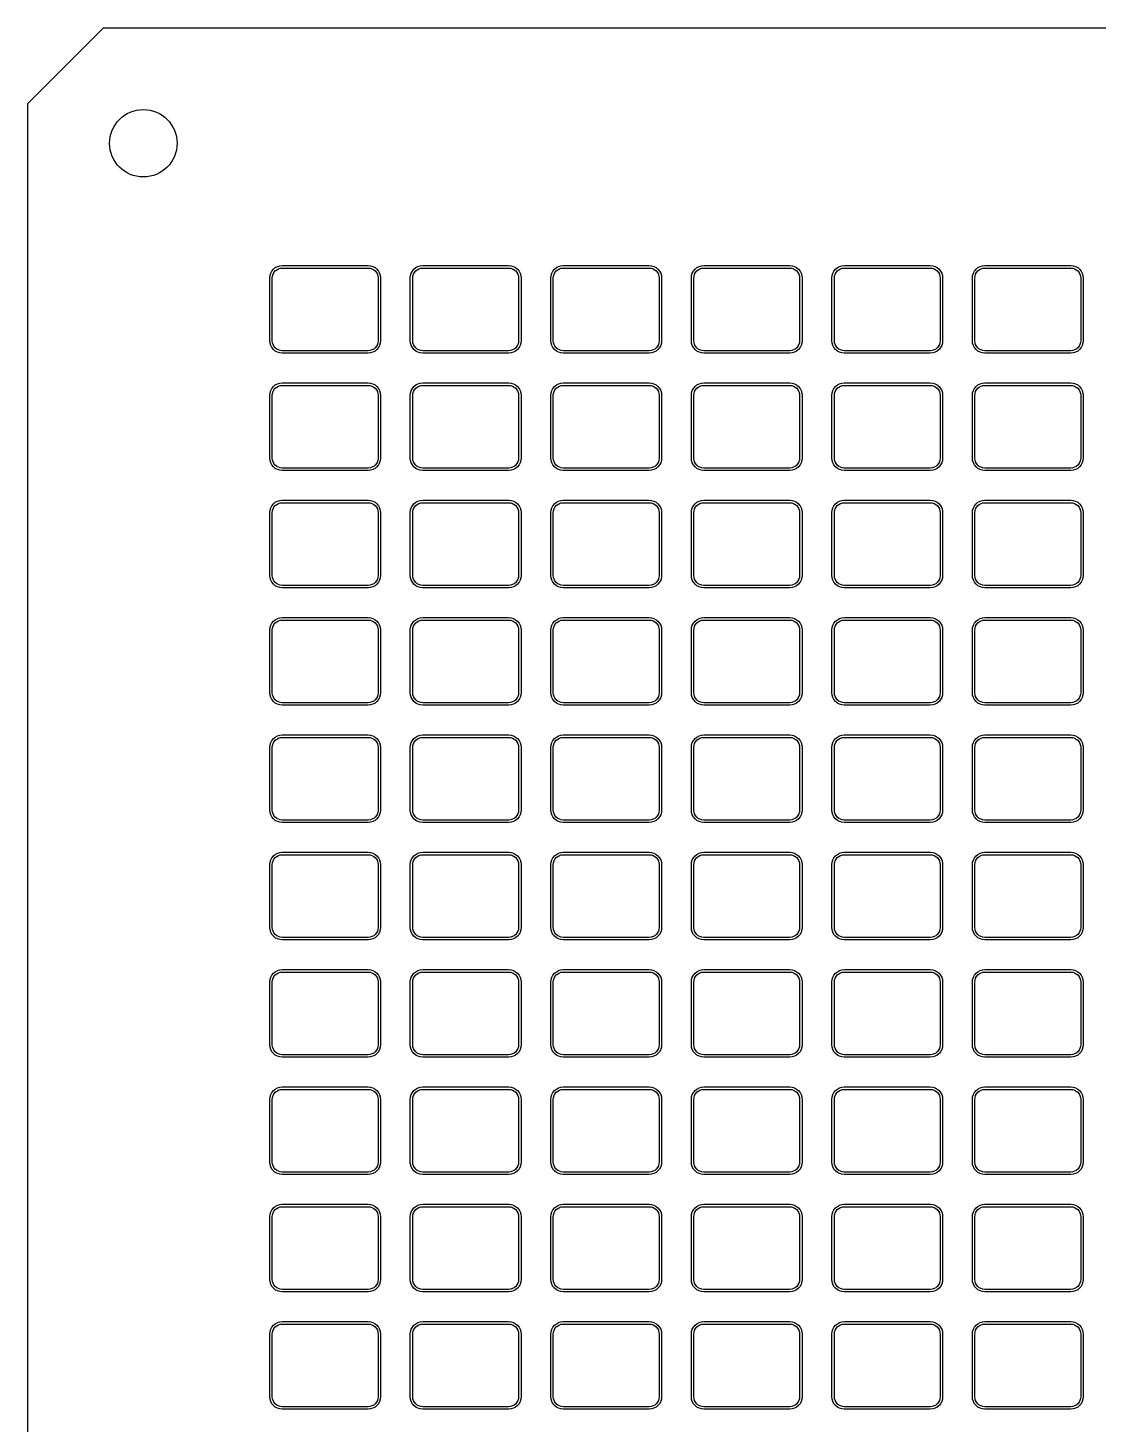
# Model space of a CAD drawing. Extents: x -776 to -647, y 130 to 286.
# Drawn here: x -776.31 to -743.94, y 207.97 to 250.21 of the extents above; entities that cross this region are included whole.
import ezdxf

# ---------------------------------------------------------------- set-up
doc = ezdxf.new("R2010")
doc.units = 0
doc.header["$MEASUREMENT"] = 0
doc.layers.add('1', color=1, linetype='CONTINUOUS')
doc.layers.add('5', color=5, linetype='CONTINUOUS')

msp = doc.modelspace()

# ---------------------------------------------------------------- linework, layer by layer
at = {"layer": '1', "color": 1}
for p, q in [((-776.308, 247.918), (-774.021, 250.205)), ((-774.021, 250.205), (-658.615, 250.205)), ((-776.308, 176.67), (-776.308, 247.918))]:
    msp.add_line(p, q, dxfattribs=at)
at = {"layer": '1'}
for points in [[(-768.618, 243.015), (-766.018, 243.015, -0.414214), (-765.643, 242.64), (-765.643, 240.74, -0.414214), (-766.018, 240.365), (-768.618, 240.365, -0.414214), (-768.993, 240.74), (-768.993, 242.64, -0.414214)], [(-764.368, 243.015), (-761.768, 243.015, -0.414214), (-761.393, 242.64), (-761.393, 240.74, -0.414214), (-761.768, 240.365), (-764.368, 240.365, -0.414214), (-764.743, 240.74), (-764.743, 242.64, -0.414214)], [(-760.118, 243.015), (-757.518, 243.015, -0.414214), (-757.143, 242.64), (-757.143, 240.74, -0.414214), (-757.518, 240.365), (-760.118, 240.365, -0.414214), (-760.493, 240.74), (-760.493, 242.64, -0.414214)], [(-755.868, 243.015), (-753.268, 243.015, -0.414214), (-752.893, 242.64), (-752.893, 240.74, -0.414214), (-753.268, 240.365), (-755.868, 240.365, -0.414214), (-756.243, 240.74), (-756.243, 242.64, -0.414214)], [(-751.618, 243.015), (-749.018, 243.015, -0.414214), (-748.643, 242.64), (-748.643, 240.74, -0.414214), (-749.018, 240.365), (-751.618, 240.365, -0.414214), (-751.993, 240.74), (-751.993, 242.64, -0.414214)], [(-747.368, 243.015), (-744.768, 243.015, -0.414214), (-744.393, 242.64), (-744.393, 240.74, -0.414214), (-744.768, 240.365), (-747.368, 240.365, -0.414214), (-747.743, 240.74), (-747.743, 242.64, -0.414214)], [(-768.618, 239.465), (-766.018, 239.465, -0.414214), (-765.643, 239.09), (-765.643, 237.19, -0.414214), (-766.018, 236.815), (-768.618, 236.815, -0.414214), (-768.993, 237.19), (-768.993, 239.09, -0.414214)], [(-764.368, 239.465), (-761.768, 239.465, -0.414214), (-761.393, 239.09), (-761.393, 237.19, -0.414214), (-761.768, 236.815), (-764.368, 236.815, -0.414214), (-764.743, 237.19), (-764.743, 239.09, -0.414214)], [(-760.118, 239.465), (-757.518, 239.465, -0.414214), (-757.143, 239.09), (-757.143, 237.19, -0.414214), (-757.518, 236.815), (-760.118, 236.815, -0.414214), (-760.493, 237.19), (-760.493, 239.09, -0.414214)], [(-755.868, 239.465), (-753.268, 239.465, -0.414214), (-752.893, 239.09), (-752.893, 237.19, -0.414214), (-753.268, 236.815), (-755.868, 236.815, -0.414214), (-756.243, 237.19), (-756.243, 239.09, -0.414214)], [(-751.618, 239.465), (-749.018, 239.465, -0.414214), (-748.643, 239.09), (-748.643, 237.19, -0.414214), (-749.018, 236.815), (-751.618, 236.815, -0.414214), (-751.993, 237.19), (-751.993, 239.09, -0.414214)], [(-747.368, 239.465), (-744.768, 239.465, -0.414214), (-744.393, 239.09), (-744.393, 237.19, -0.414214), (-744.768, 236.815), (-747.368, 236.815, -0.414214), (-747.743, 237.19), (-747.743, 239.09, -0.414214)], [(-768.618, 235.915), (-766.018, 235.915, -0.414214), (-765.643, 235.54), (-765.643, 233.64, -0.414214), (-766.018, 233.265), (-768.618, 233.265, -0.414214), (-768.993, 233.64), (-768.993, 235.54, -0.414214)], [(-764.368, 235.915), (-761.768, 235.915, -0.414214), (-761.393, 235.54), (-761.393, 233.64, -0.414214), (-761.768, 233.265), (-764.368, 233.265, -0.414214), (-764.743, 233.64), (-764.743, 235.54, -0.414214)], [(-760.118, 235.915), (-757.518, 235.915, -0.414214), (-757.143, 235.54), (-757.143, 233.64, -0.414214), (-757.518, 233.265), (-760.118, 233.265, -0.414214), (-760.493, 233.64), (-760.493, 235.54, -0.414214)], [(-755.868, 235.915), (-753.268, 235.915, -0.414214), (-752.893, 235.54), (-752.893, 233.64, -0.414214), (-753.268, 233.265), (-755.868, 233.265, -0.414214), (-756.243, 233.64), (-756.243, 235.54, -0.414214)], [(-751.618, 235.915), (-749.018, 235.915, -0.414214), (-748.643, 235.54), (-748.643, 233.64, -0.414214), (-749.018, 233.265), (-751.618, 233.265, -0.414214), (-751.993, 233.64), (-751.993, 235.54, -0.414214)], [(-747.368, 235.915), (-744.768, 235.915, -0.414214), (-744.393, 235.54), (-744.393, 233.64, -0.414214), (-744.768, 233.265), (-747.368, 233.265, -0.414214), (-747.743, 233.64), (-747.743, 235.54, -0.414214)], [(-768.618, 232.365), (-766.018, 232.365, -0.414214), (-765.643, 231.99), (-765.643, 230.09, -0.414214), (-766.018, 229.715), (-768.618, 229.715, -0.414214), (-768.993, 230.09), (-768.993, 231.99, -0.414214)], [(-764.368, 232.365), (-761.768, 232.365, -0.414214), (-761.393, 231.99), (-761.393, 230.09, -0.414214), (-761.768, 229.715), (-764.368, 229.715, -0.414214), (-764.743, 230.09), (-764.743, 231.99, -0.414214)], [(-760.118, 232.365), (-757.518, 232.365, -0.414214), (-757.143, 231.99), (-757.143, 230.09, -0.414214), (-757.518, 229.715), (-760.118, 229.715, -0.414214), (-760.493, 230.09), (-760.493, 231.99, -0.414214)], [(-755.868, 232.365), (-753.268, 232.365, -0.414214), (-752.893, 231.99), (-752.893, 230.09, -0.414214), (-753.268, 229.715), (-755.868, 229.715, -0.414214), (-756.243, 230.09), (-756.243, 231.99, -0.414214)], [(-751.618, 232.365), (-749.018, 232.365, -0.414214), (-748.643, 231.99), (-748.643, 230.09, -0.414214), (-749.018, 229.715), (-751.618, 229.715, -0.414214), (-751.993, 230.09), (-751.993, 231.99, -0.414214)], [(-747.368, 232.365), (-744.768, 232.365, -0.414214), (-744.393, 231.99), (-744.393, 230.09, -0.414214), (-744.768, 229.715), (-747.368, 229.715, -0.414214), (-747.743, 230.09), (-747.743, 231.99, -0.414214)], [(-768.618, 228.815), (-766.018, 228.815, -0.414214), (-765.643, 228.44), (-765.643, 226.54, -0.414214), (-766.018, 226.165), (-768.618, 226.165, -0.414214), (-768.993, 226.54), (-768.993, 228.44, -0.414214)], [(-764.368, 228.815), (-761.768, 228.815, -0.414214), (-761.393, 228.44), (-761.393, 226.54, -0.414214), (-761.768, 226.165), (-764.368, 226.165, -0.414214), (-764.743, 226.54), (-764.743, 228.44, -0.414214)], [(-760.118, 228.815), (-757.518, 228.815, -0.414214), (-757.143, 228.44), (-757.143, 226.54, -0.414214), (-757.518, 226.165), (-760.118, 226.165, -0.414214), (-760.493, 226.54), (-760.493, 228.44, -0.414214)], [(-755.868, 228.815), (-753.268, 228.815, -0.414214), (-752.893, 228.44), (-752.893, 226.54, -0.414214), (-753.268, 226.165), (-755.868, 226.165, -0.414214), (-756.243, 226.54), (-756.243, 228.44, -0.414214)], [(-751.618, 228.815), (-749.018, 228.815, -0.414214), (-748.643, 228.44), (-748.643, 226.54, -0.414214), (-749.018, 226.165), (-751.618, 226.165, -0.414214), (-751.993, 226.54), (-751.993, 228.44, -0.414214)], [(-747.368, 228.815), (-744.768, 228.815, -0.414214), (-744.393, 228.44), (-744.393, 226.54, -0.414214), (-744.768, 226.165), (-747.368, 226.165, -0.414214), (-747.743, 226.54), (-747.743, 228.44, -0.414214)], [(-768.618, 225.265), (-766.018, 225.265, -0.414214), (-765.643, 224.89), (-765.643, 222.99, -0.414214), (-766.018, 222.615), (-768.618, 222.615, -0.414214), (-768.993, 222.99), (-768.993, 224.89, -0.414214)], [(-764.368, 225.265), (-761.768, 225.265, -0.414214), (-761.393, 224.89), (-761.393, 222.99, -0.414214), (-761.768, 222.615), (-764.368, 222.615, -0.414214), (-764.743, 222.99), (-764.743, 224.89, -0.414214)], [(-760.118, 225.265), (-757.518, 225.265, -0.414214), (-757.143, 224.89), (-757.143, 222.99, -0.414214), (-757.518, 222.615), (-760.118, 222.615, -0.414214), (-760.493, 222.99), (-760.493, 224.89, -0.414214)], [(-755.868, 225.265), (-753.268, 225.265, -0.414214), (-752.893, 224.89), (-752.893, 222.99, -0.414214), (-753.268, 222.615), (-755.868, 222.615, -0.414214), (-756.243, 222.99), (-756.243, 224.89, -0.414214)], [(-751.618, 225.265), (-749.018, 225.265, -0.414214), (-748.643, 224.89), (-748.643, 222.99, -0.414214), (-749.018, 222.615), (-751.618, 222.615, -0.414214), (-751.993, 222.99), (-751.993, 224.89, -0.414214)], [(-747.368, 225.265), (-744.768, 225.265, -0.414214), (-744.393, 224.89), (-744.393, 222.99, -0.414214), (-744.768, 222.615), (-747.368, 222.615, -0.414214), (-747.743, 222.99), (-747.743, 224.89, -0.414214)], [(-768.618, 221.715), (-766.018, 221.715, -0.414214), (-765.643, 221.34), (-765.643, 219.44, -0.414214), (-766.018, 219.065), (-768.618, 219.065, -0.414214), (-768.993, 219.44), (-768.993, 221.34, -0.414214)], [(-764.368, 221.715), (-761.768, 221.715, -0.414214), (-761.393, 221.34), (-761.393, 219.44, -0.414214), (-761.768, 219.065), (-764.368, 219.065, -0.414214), (-764.743, 219.44), (-764.743, 221.34, -0.414214)], [(-760.118, 221.715), (-757.518, 221.715, -0.414214), (-757.143, 221.34), (-757.143, 219.44, -0.414214), (-757.518, 219.065), (-760.118, 219.065, -0.414214), (-760.493, 219.44), (-760.493, 221.34, -0.414214)], [(-755.868, 221.715), (-753.268, 221.715, -0.414214), (-752.893, 221.34), (-752.893, 219.44, -0.414214), (-753.268, 219.065), (-755.868, 219.065, -0.414214), (-756.243, 219.44), (-756.243, 221.34, -0.414214)], [(-751.618, 221.715), (-749.018, 221.715, -0.414214), (-748.643, 221.34), (-748.643, 219.44, -0.414214), (-749.018, 219.065), (-751.618, 219.065, -0.414214), (-751.993, 219.44), (-751.993, 221.34, -0.414214)], [(-747.368, 221.715), (-744.768, 221.715, -0.414214), (-744.393, 221.34), (-744.393, 219.44, -0.414214), (-744.768, 219.065), (-747.368, 219.065, -0.414214), (-747.743, 219.44), (-747.743, 221.34, -0.414214)], [(-768.618, 218.165), (-766.018, 218.165, -0.414214), (-765.643, 217.79), (-765.643, 215.89, -0.414214), (-766.018, 215.515), (-768.618, 215.515, -0.414214), (-768.993, 215.89), (-768.993, 217.79, -0.414214)], [(-764.368, 218.165), (-761.768, 218.165, -0.414214), (-761.393, 217.79), (-761.393, 215.89, -0.414214), (-761.768, 215.515), (-764.368, 215.515, -0.414214), (-764.743, 215.89), (-764.743, 217.79, -0.414214)], [(-760.118, 218.165), (-757.518, 218.165, -0.414214), (-757.143, 217.79), (-757.143, 215.89, -0.414214), (-757.518, 215.515), (-760.118, 215.515, -0.414214), (-760.493, 215.89), (-760.493, 217.79, -0.414214)], [(-755.868, 218.165), (-753.268, 218.165, -0.414214), (-752.893, 217.79), (-752.893, 215.89, -0.414214), (-753.268, 215.515), (-755.868, 215.515, -0.414214), (-756.243, 215.89), (-756.243, 217.79, -0.414214)], [(-751.618, 218.165), (-749.018, 218.165, -0.414214), (-748.643, 217.79), (-748.643, 215.89, -0.414214), (-749.018, 215.515), (-751.618, 215.515, -0.414214), (-751.993, 215.89), (-751.993, 217.79, -0.414214)], [(-747.368, 218.165), (-744.768, 218.165, -0.414214), (-744.393, 217.79), (-744.393, 215.89, -0.414214), (-744.768, 215.515), (-747.368, 215.515, -0.414214), (-747.743, 215.89), (-747.743, 217.79, -0.414214)], [(-768.618, 214.615), (-766.018, 214.615, -0.414214), (-765.643, 214.24), (-765.643, 212.34, -0.414214), (-766.018, 211.965), (-768.618, 211.965, -0.414214), (-768.993, 212.34), (-768.993, 214.24, -0.414214)], [(-764.368, 214.615), (-761.768, 214.615, -0.414214), (-761.393, 214.24), (-761.393, 212.34, -0.414214), (-761.768, 211.965), (-764.368, 211.965, -0.414214), (-764.743, 212.34), (-764.743, 214.24, -0.414214)], [(-760.118, 214.615), (-757.518, 214.615, -0.414214), (-757.143, 214.24), (-757.143, 212.34, -0.414214), (-757.518, 211.965), (-760.118, 211.965, -0.414214), (-760.493, 212.34), (-760.493, 214.24, -0.414214)], [(-755.868, 214.615), (-753.268, 214.615, -0.414214), (-752.893, 214.24), (-752.893, 212.34, -0.414214), (-753.268, 211.965), (-755.868, 211.965, -0.414214), (-756.243, 212.34), (-756.243, 214.24, -0.414214)], [(-751.618, 214.615), (-749.018, 214.615, -0.414214), (-748.643, 214.24), (-748.643, 212.34, -0.414214), (-749.018, 211.965), (-751.618, 211.965, -0.414214), (-751.993, 212.34), (-751.993, 214.24, -0.414214)], [(-747.368, 214.615), (-744.768, 214.615, -0.414214), (-744.393, 214.24), (-744.393, 212.34, -0.414214), (-744.768, 211.965), (-747.368, 211.965, -0.414214), (-747.743, 212.34), (-747.743, 214.24, -0.414214)], [(-768.618, 211.065), (-766.018, 211.065, -0.414214), (-765.643, 210.69), (-765.643, 208.79, -0.414214), (-766.018, 208.415), (-768.618, 208.415, -0.414214), (-768.993, 208.79), (-768.993, 210.69, -0.414214)], [(-764.368, 211.065), (-761.768, 211.065, -0.414214), (-761.393, 210.69), (-761.393, 208.79, -0.414214), (-761.768, 208.415), (-764.368, 208.415, -0.414214), (-764.743, 208.79), (-764.743, 210.69, -0.414214)], [(-760.118, 211.065), (-757.518, 211.065, -0.414214), (-757.143, 210.69), (-757.143, 208.79, -0.414214), (-757.518, 208.415), (-760.118, 208.415, -0.414214), (-760.493, 208.79), (-760.493, 210.69, -0.414214)], [(-755.868, 211.065), (-753.268, 211.065, -0.414214), (-752.893, 210.69), (-752.893, 208.79, -0.414214), (-753.268, 208.415), (-755.868, 208.415, -0.414214), (-756.243, 208.79), (-756.243, 210.69, -0.414214)], [(-751.618, 211.065), (-749.018, 211.065, -0.414214), (-748.643, 210.69), (-748.643, 208.79, -0.414214), (-749.018, 208.415), (-751.618, 208.415, -0.414214), (-751.993, 208.79), (-751.993, 210.69, -0.414214)], [(-747.368, 211.065), (-744.768, 211.065, -0.414214), (-744.393, 210.69), (-744.393, 208.79, -0.414214), (-744.768, 208.415), (-747.368, 208.415, -0.414214), (-747.743, 208.79), (-747.743, 210.69, -0.414214)]]:
    msp.add_lwpolyline(points, format="xyb", close=True, dxfattribs=at)
at = {"layer": '1', "color": 1}
msp.add_circle((-772.818, 246.715), 1.02, dxfattribs=at)
at = {"layer": '5'}
for points in [[(-768.618, 242.94), (-766.018, 242.94, -0.414214), (-765.718, 242.64), (-765.718, 240.74, -0.414214), (-766.018, 240.44), (-768.618, 240.44, -0.414214), (-768.918, 240.74), (-768.918, 242.64, -0.414214)], [(-764.368, 242.94), (-761.768, 242.94, -0.414214), (-761.468, 242.64), (-761.468, 240.74, -0.414214), (-761.768, 240.44), (-764.368, 240.44, -0.414214), (-764.668, 240.74), (-764.668, 242.64, -0.414214)], [(-760.118, 242.94), (-757.518, 242.94, -0.414214), (-757.218, 242.64), (-757.218, 240.74, -0.414214), (-757.518, 240.44), (-760.118, 240.44, -0.414214), (-760.418, 240.74), (-760.418, 242.64, -0.414214)], [(-755.868, 242.94), (-753.268, 242.94, -0.414214), (-752.968, 242.64), (-752.968, 240.74, -0.414214), (-753.268, 240.44), (-755.868, 240.44, -0.414214), (-756.168, 240.74), (-756.168, 242.64, -0.414214)], [(-751.618, 242.94), (-749.018, 242.94, -0.414214), (-748.718, 242.64), (-748.718, 240.74, -0.414214), (-749.018, 240.44), (-751.618, 240.44, -0.414214), (-751.918, 240.74), (-751.918, 242.64, -0.414214)], [(-747.368, 242.94), (-744.768, 242.94, -0.414214), (-744.468, 242.64), (-744.468, 240.74, -0.414214), (-744.768, 240.44), (-747.368, 240.44, -0.414214), (-747.668, 240.74), (-747.668, 242.64, -0.414214)], [(-768.618, 239.39), (-766.018, 239.39, -0.414214), (-765.718, 239.09), (-765.718, 237.19, -0.414214), (-766.018, 236.89), (-768.618, 236.89, -0.414214), (-768.918, 237.19), (-768.918, 239.09, -0.414214)], [(-764.368, 239.39), (-761.768, 239.39, -0.414214), (-761.468, 239.09), (-761.468, 237.19, -0.414214), (-761.768, 236.89), (-764.368, 236.89, -0.414214), (-764.668, 237.19), (-764.668, 239.09, -0.414214)], [(-760.118, 239.39), (-757.518, 239.39, -0.414214), (-757.218, 239.09), (-757.218, 237.19, -0.414214), (-757.518, 236.89), (-760.118, 236.89, -0.414214), (-760.418, 237.19), (-760.418, 239.09, -0.414214)], [(-755.868, 239.39), (-753.268, 239.39, -0.414214), (-752.968, 239.09), (-752.968, 237.19, -0.414214), (-753.268, 236.89), (-755.868, 236.89, -0.414214), (-756.168, 237.19), (-756.168, 239.09, -0.414214)], [(-751.618, 239.39), (-749.018, 239.39, -0.414214), (-748.718, 239.09), (-748.718, 237.19, -0.414214), (-749.018, 236.89), (-751.618, 236.89, -0.414214), (-751.918, 237.19), (-751.918, 239.09, -0.414214)], [(-747.368, 239.39), (-744.768, 239.39, -0.414214), (-744.468, 239.09), (-744.468, 237.19, -0.414214), (-744.768, 236.89), (-747.368, 236.89, -0.414214), (-747.668, 237.19), (-747.668, 239.09, -0.414214)], [(-768.618, 235.84), (-766.018, 235.84, -0.414214), (-765.718, 235.54), (-765.718, 233.64, -0.414214), (-766.018, 233.34), (-768.618, 233.34, -0.414214), (-768.918, 233.64), (-768.918, 235.54, -0.414214)], [(-764.368, 235.84), (-761.768, 235.84, -0.414214), (-761.468, 235.54), (-761.468, 233.64, -0.414214), (-761.768, 233.34), (-764.368, 233.34, -0.414214), (-764.668, 233.64), (-764.668, 235.54, -0.414214)], [(-760.118, 235.84), (-757.518, 235.84, -0.414214), (-757.218, 235.54), (-757.218, 233.64, -0.414214), (-757.518, 233.34), (-760.118, 233.34, -0.414214), (-760.418, 233.64), (-760.418, 235.54, -0.414214)], [(-755.868, 235.84), (-753.268, 235.84, -0.414214), (-752.968, 235.54), (-752.968, 233.64, -0.414214), (-753.268, 233.34), (-755.868, 233.34, -0.414214), (-756.168, 233.64), (-756.168, 235.54, -0.414214)], [(-751.618, 235.84), (-749.018, 235.84, -0.414214), (-748.718, 235.54), (-748.718, 233.64, -0.414214), (-749.018, 233.34), (-751.618, 233.34, -0.414214), (-751.918, 233.64), (-751.918, 235.54, -0.414214)], [(-747.368, 235.84), (-744.768, 235.84, -0.414214), (-744.468, 235.54), (-744.468, 233.64, -0.414214), (-744.768, 233.34), (-747.368, 233.34, -0.414214), (-747.668, 233.64), (-747.668, 235.54, -0.414214)], [(-768.618, 232.29), (-766.018, 232.29, -0.414214), (-765.718, 231.99), (-765.718, 230.09, -0.414214), (-766.018, 229.79), (-768.618, 229.79, -0.414214), (-768.918, 230.09), (-768.918, 231.99, -0.414214)], [(-764.368, 232.29), (-761.768, 232.29, -0.414214), (-761.468, 231.99), (-761.468, 230.09, -0.414214), (-761.768, 229.79), (-764.368, 229.79, -0.414214), (-764.668, 230.09), (-764.668, 231.99, -0.414214)], [(-760.118, 232.29), (-757.518, 232.29, -0.414214), (-757.218, 231.99), (-757.218, 230.09, -0.414214), (-757.518, 229.79), (-760.118, 229.79, -0.414214), (-760.418, 230.09), (-760.418, 231.99, -0.414214)], [(-755.868, 232.29), (-753.268, 232.29, -0.414214), (-752.968, 231.99), (-752.968, 230.09, -0.414214), (-753.268, 229.79), (-755.868, 229.79, -0.414214), (-756.168, 230.09), (-756.168, 231.99, -0.414214)], [(-751.618, 232.29), (-749.018, 232.29, -0.414214), (-748.718, 231.99), (-748.718, 230.09, -0.414214), (-749.018, 229.79), (-751.618, 229.79, -0.414214), (-751.918, 230.09), (-751.918, 231.99, -0.414214)], [(-747.368, 232.29), (-744.768, 232.29, -0.414214), (-744.468, 231.99), (-744.468, 230.09, -0.414214), (-744.768, 229.79), (-747.368, 229.79, -0.414214), (-747.668, 230.09), (-747.668, 231.99, -0.414214)], [(-768.618, 228.74), (-766.018, 228.74, -0.414214), (-765.718, 228.44), (-765.718, 226.54, -0.414214), (-766.018, 226.24), (-768.618, 226.24, -0.414214), (-768.918, 226.54), (-768.918, 228.44, -0.414214)], [(-764.368, 228.74), (-761.768, 228.74, -0.414214), (-761.468, 228.44), (-761.468, 226.54, -0.414214), (-761.768, 226.24), (-764.368, 226.24, -0.414214), (-764.668, 226.54), (-764.668, 228.44, -0.414214)], [(-760.118, 228.74), (-757.518, 228.74, -0.414214), (-757.218, 228.44), (-757.218, 226.54, -0.414214), (-757.518, 226.24), (-760.118, 226.24, -0.414214), (-760.418, 226.54), (-760.418, 228.44, -0.414214)], [(-755.868, 228.74), (-753.268, 228.74, -0.414214), (-752.968, 228.44), (-752.968, 226.54, -0.414214), (-753.268, 226.24), (-755.868, 226.24, -0.414214), (-756.168, 226.54), (-756.168, 228.44, -0.414214)], [(-751.618, 228.74), (-749.018, 228.74, -0.414214), (-748.718, 228.44), (-748.718, 226.54, -0.414214), (-749.018, 226.24), (-751.618, 226.24, -0.414214), (-751.918, 226.54), (-751.918, 228.44, -0.414214)], [(-747.368, 228.74), (-744.768, 228.74, -0.414214), (-744.468, 228.44), (-744.468, 226.54, -0.414214), (-744.768, 226.24), (-747.368, 226.24, -0.414214), (-747.668, 226.54), (-747.668, 228.44, -0.414214)], [(-768.618, 225.19), (-766.018, 225.19, -0.414214), (-765.718, 224.89), (-765.718, 222.99, -0.414214), (-766.018, 222.69), (-768.618, 222.69, -0.414214), (-768.918, 222.99), (-768.918, 224.89, -0.414214)], [(-764.368, 225.19), (-761.768, 225.19, -0.414214), (-761.468, 224.89), (-761.468, 222.99, -0.414214), (-761.768, 222.69), (-764.368, 222.69, -0.414214), (-764.668, 222.99), (-764.668, 224.89, -0.414214)], [(-760.118, 225.19), (-757.518, 225.19, -0.414214), (-757.218, 224.89), (-757.218, 222.99, -0.414214), (-757.518, 222.69), (-760.118, 222.69, -0.414214), (-760.418, 222.99), (-760.418, 224.89, -0.414214)], [(-755.868, 225.19), (-753.268, 225.19, -0.414214), (-752.968, 224.89), (-752.968, 222.99, -0.414214), (-753.268, 222.69), (-755.868, 222.69, -0.414214), (-756.168, 222.99), (-756.168, 224.89, -0.414214)], [(-751.618, 225.19), (-749.018, 225.19, -0.414214), (-748.718, 224.89), (-748.718, 222.99, -0.414214), (-749.018, 222.69), (-751.618, 222.69, -0.414214), (-751.918, 222.99), (-751.918, 224.89, -0.414214)], [(-747.368, 225.19), (-744.768, 225.19, -0.414214), (-744.468, 224.89), (-744.468, 222.99, -0.414214), (-744.768, 222.69), (-747.368, 222.69, -0.414214), (-747.668, 222.99), (-747.668, 224.89, -0.414214)], [(-768.618, 221.64), (-766.018, 221.64, -0.414214), (-765.718, 221.34), (-765.718, 219.44, -0.414214), (-766.018, 219.14), (-768.618, 219.14, -0.414214), (-768.918, 219.44), (-768.918, 221.34, -0.414214)], [(-764.368, 221.64), (-761.768, 221.64, -0.414214), (-761.468, 221.34), (-761.468, 219.44, -0.414214), (-761.768, 219.14), (-764.368, 219.14, -0.414214), (-764.668, 219.44), (-764.668, 221.34, -0.414214)], [(-760.118, 221.64), (-757.518, 221.64, -0.414214), (-757.218, 221.34), (-757.218, 219.44, -0.414214), (-757.518, 219.14), (-760.118, 219.14, -0.414214), (-760.418, 219.44), (-760.418, 221.34, -0.414214)], [(-755.868, 221.64), (-753.268, 221.64, -0.414214), (-752.968, 221.34), (-752.968, 219.44, -0.414214), (-753.268, 219.14), (-755.868, 219.14, -0.414214), (-756.168, 219.44), (-756.168, 221.34, -0.414214)], [(-751.618, 221.64), (-749.018, 221.64, -0.414214), (-748.718, 221.34), (-748.718, 219.44, -0.414214), (-749.018, 219.14), (-751.618, 219.14, -0.414214), (-751.918, 219.44), (-751.918, 221.34, -0.414214)], [(-747.368, 221.64), (-744.768, 221.64, -0.414214), (-744.468, 221.34), (-744.468, 219.44, -0.414214), (-744.768, 219.14), (-747.368, 219.14, -0.414214), (-747.668, 219.44), (-747.668, 221.34, -0.414214)], [(-768.618, 218.09), (-766.018, 218.09, -0.414214), (-765.718, 217.79), (-765.718, 215.89, -0.414214), (-766.018, 215.59), (-768.618, 215.59, -0.414214), (-768.918, 215.89), (-768.918, 217.79, -0.414214)], [(-764.368, 218.09), (-761.768, 218.09, -0.414214), (-761.468, 217.79), (-761.468, 215.89, -0.414214), (-761.768, 215.59), (-764.368, 215.59, -0.414214), (-764.668, 215.89), (-764.668, 217.79, -0.414214)], [(-760.118, 218.09), (-757.518, 218.09, -0.414214), (-757.218, 217.79), (-757.218, 215.89, -0.414214), (-757.518, 215.59), (-760.118, 215.59, -0.414214), (-760.418, 215.89), (-760.418, 217.79, -0.414214)], [(-755.868, 218.09), (-753.268, 218.09, -0.414214), (-752.968, 217.79), (-752.968, 215.89, -0.414214), (-753.268, 215.59), (-755.868, 215.59, -0.414214), (-756.168, 215.89), (-756.168, 217.79, -0.414214)], [(-751.618, 218.09), (-749.018, 218.09, -0.414214), (-748.718, 217.79), (-748.718, 215.89, -0.414214), (-749.018, 215.59), (-751.618, 215.59, -0.414214), (-751.918, 215.89), (-751.918, 217.79, -0.414214)], [(-747.368, 218.09), (-744.768, 218.09, -0.414214), (-744.468, 217.79), (-744.468, 215.89, -0.414214), (-744.768, 215.59), (-747.368, 215.59, -0.414214), (-747.668, 215.89), (-747.668, 217.79, -0.414214)], [(-768.618, 214.54), (-766.018, 214.54, -0.414214), (-765.718, 214.24), (-765.718, 212.34, -0.414214), (-766.018, 212.04), (-768.618, 212.04, -0.414214), (-768.918, 212.34), (-768.918, 214.24, -0.414214)], [(-764.368, 214.54), (-761.768, 214.54, -0.414214), (-761.468, 214.24), (-761.468, 212.34, -0.414214), (-761.768, 212.04), (-764.368, 212.04, -0.414214), (-764.668, 212.34), (-764.668, 214.24, -0.414214)], [(-760.118, 214.54), (-757.518, 214.54, -0.414214), (-757.218, 214.24), (-757.218, 212.34, -0.414214), (-757.518, 212.04), (-760.118, 212.04, -0.414214), (-760.418, 212.34), (-760.418, 214.24, -0.414214)], [(-755.868, 214.54), (-753.268, 214.54, -0.414214), (-752.968, 214.24), (-752.968, 212.34, -0.414214), (-753.268, 212.04), (-755.868, 212.04, -0.414214), (-756.168, 212.34), (-756.168, 214.24, -0.414214)], [(-751.618, 214.54), (-749.018, 214.54, -0.414214), (-748.718, 214.24), (-748.718, 212.34, -0.414214), (-749.018, 212.04), (-751.618, 212.04, -0.414214), (-751.918, 212.34), (-751.918, 214.24, -0.414214)], [(-747.368, 214.54), (-744.768, 214.54, -0.414214), (-744.468, 214.24), (-744.468, 212.34, -0.414214), (-744.768, 212.04), (-747.368, 212.04, -0.414214), (-747.668, 212.34), (-747.668, 214.24, -0.414214)], [(-768.618, 210.99), (-766.018, 210.99, -0.414214), (-765.718, 210.69), (-765.718, 208.79, -0.414214), (-766.018, 208.49), (-768.618, 208.49, -0.414214), (-768.918, 208.79), (-768.918, 210.69, -0.414214)], [(-764.368, 210.99), (-761.768, 210.99, -0.414214), (-761.468, 210.69), (-761.468, 208.79, -0.414214), (-761.768, 208.49), (-764.368, 208.49, -0.414214), (-764.668, 208.79), (-764.668, 210.69, -0.414214)], [(-760.118, 210.99), (-757.518, 210.99, -0.414214), (-757.218, 210.69), (-757.218, 208.79, -0.414214), (-757.518, 208.49), (-760.118, 208.49, -0.414214), (-760.418, 208.79), (-760.418, 210.69, -0.414214)], [(-755.868, 210.99), (-753.268, 210.99, -0.414214), (-752.968, 210.69), (-752.968, 208.79, -0.414214), (-753.268, 208.49), (-755.868, 208.49, -0.414214), (-756.168, 208.79), (-756.168, 210.69, -0.414214)], [(-751.618, 210.99), (-749.018, 210.99, -0.414214), (-748.718, 210.69), (-748.718, 208.79, -0.414214), (-749.018, 208.49), (-751.618, 208.49, -0.414214), (-751.918, 208.79), (-751.918, 210.69, -0.414214)], [(-747.368, 210.99), (-744.768, 210.99, -0.414214), (-744.468, 210.69), (-744.468, 208.79, -0.414214), (-744.768, 208.49), (-747.368, 208.49, -0.414214), (-747.668, 208.79), (-747.668, 210.69, -0.414214)]]:
    msp.add_lwpolyline(points, format="xyb", close=True, dxfattribs=at)

doc.saveas('drawing.dxf')
